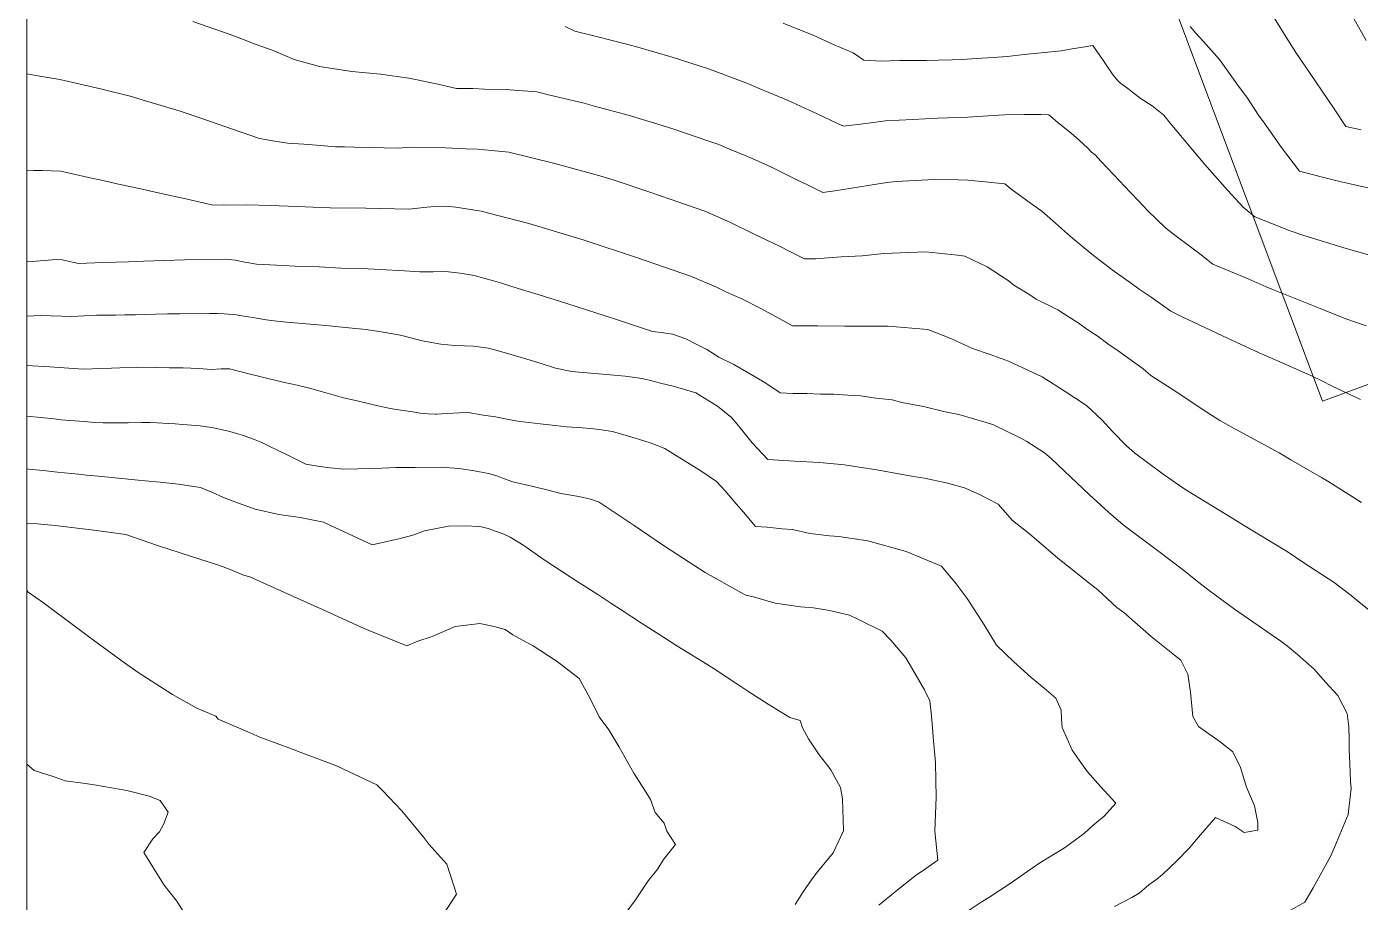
# Model space of a CAD drawing. Header units: inches. Extents: x 11351264 to 11356330, y 6702313 to 6706468.
# Drawn here: x 11351264.4 to 11351666.4, y 6704675 to 6704938.9 of the extents above; entities that cross this region are included whole.
import ezdxf

# ---------------------------------------------------------------- set-up
doc = ezdxf.new("R2010")
doc.units = ezdxf.units.IN
doc.header["$MEASUREMENT"] = 0
doc.layers.add('Shumate_Contours_clip1', color=7, linetype='Continuous', lineweight=0)
doc.layers.add('Shumate_Parcels_clip1', color=7, linetype='Continuous', lineweight=0)

msp = doc.modelspace()

# ---------------------------------------------------------------- linework, layer by layer
at = {"layer": 'Shumate_Contours_clip1'}
for points, elevation in [([(11351666.7, 6704907.82), (11351662.02, 6704908.86), (11351658.5, 6704914.13), (11351656.62, 6704916.96), (11351651.27, 6704924.8), (11351646.99, 6704931.09), (11351645.1, 6704934.11), (11351639.93, 6704942.39)], 1436), ([(11351668.19, 6704934.79), (11351663.13, 6704943.64)], 1438), ([(11351666.49, 6704826.55), (11351657.74, 6704830.7), (11351654.96, 6704832.04), (11351651.49, 6704833.78), (11351640.58, 6704838.61), (11351635.91, 6704840.65), (11351624.84, 6704845.77), (11351612.74, 6704851.43), (11351609.28, 6704853.14), (11351603.4, 6704857.35), (11351599.77, 6704859.83), (11351597.45, 6704861.48), (11351591.63, 6704865.58), (11351585.46, 6704870.37), (11351579.03, 6704875.64), (11351574.5, 6704879.71), (11351570.36, 6704883.31), (11351567.65, 6704885.24), (11351563.67, 6704888.12), (11351561.11, 6704890.09), (11351559.29, 6704891.5), (11351552.35, 6704892.3), (11351548.14, 6704892.61), (11351545.19, 6704892.75), (11351538, 6704892.9), (11351526.54, 6704892.27), (11351523.64, 6704891.98), (11351518.01, 6704891.08), (11351513.03, 6704890.23), (11351508.02, 6704889.46), (11351504.43, 6704888.92), (11351499.79, 6704891.21), (11351496.58, 6704892.79), (11351488.73, 6704896.63), (11351483.06, 6704899.23), (11351480.8, 6704900.22), (11351476.99, 6704901.74), (11351473, 6704903.37), (11351469.98, 6704904.43), (11351459.18, 6704908.14), (11351453.33, 6704909.92), (11351445.72, 6704912.27), (11351435.58, 6704914.96), (11351432.05, 6704915.93), (11351422.08, 6704918.27), (11351418.2, 6704919.23), (11351408.63, 6704919.93), (11351402.37, 6704920.1), (11351398.87, 6704920.25), (11351393.96, 6704920.33), (11351389.2, 6704921.41), (11351382.09, 6704922.89), (11351379.6, 6704923.42), (11351371.11, 6704924.61), (11351362.46, 6704925.38), (11351352.66, 6704926.87), (11351345.06, 6704929), (11351338.73, 6704931.77), (11351333.29, 6704933.66), (11351328.97, 6704935.32), (11351325.45, 6704936.65), (11351314.54, 6704940.47)], 1428), ([(11351668.21, 6704848.77), (11351662.08, 6704850.85), (11351654.3, 6704853.98), (11351640.2, 6704859.59), (11351638, 6704860.52), (11351632.56, 6704862.87), (11351621.96, 6704867.35), (11351617.99, 6704870.41), (11351615.57, 6704872.21), (11351610.52, 6704876.12), (11351607.82, 6704878.2), (11351602.29, 6704883.52), (11351599.69, 6704886.3), (11351597.15, 6704888.94), (11351592.02, 6704894.37), (11351588.2, 6704898.37), (11351586.45, 6704900.24), (11351585.38, 6704901.09), (11351584.16, 6704902.41), (11351581.66, 6704904.68), (11351579.23, 6704906.8), (11351575.87, 6704909.56), (11351572.54, 6704912.36), (11351570.15, 6704912.44), (11351565.11, 6704912.4), (11351559.16, 6704912.36), (11351555.77, 6704912.13), (11351548.09, 6704911.68), (11351538.97, 6704911.32), (11351531.56, 6704910.94), (11351523.28, 6704910.52), (11351517.33, 6704909.73), (11351510.61, 6704908.88), (11351508.61, 6704909.85), (11351502.72, 6704912.6), (11351496.56, 6704915.47), (11351493.93, 6704916.64), (11351485.17, 6704920.31), (11351482.02, 6704921.64), (11351470.2, 6704926.08), (11351464.56, 6704927.9), (11351458.93, 6704929.69), (11351447.88, 6704932.89), (11351436.55, 6704935.89), (11351429.65, 6704937.52), (11351426.71, 6704938.96)], 1430), ([(11351673.07, 6704868.91), (11351662.18, 6704872.08), (11351649.39, 6704876.01), (11351645.21, 6704877.41), (11351634.65, 6704881.56), (11351631.08, 6704884.52), (11351626.34, 6704889.69), (11351619.55, 6704897.37), (11351617.38, 6704899.84), (11351613.33, 6704904.8), (11351609.08, 6704909.84), (11351607.15, 6704912.25), (11351603.71, 6704915.04), (11351600.05, 6704917.4), (11351596.3, 6704920.3), (11351593.73, 6704922.18), (11351591.92, 6704924.29), (11351589.55, 6704927.72), (11351587.71, 6704930.53), (11351585.79, 6704933.22), (11351582.78, 6704932.69), (11351578.94, 6704932.09), (11351576.2, 6704931.64), (11351572.17, 6704931.25), (11351565.09, 6704930.48), (11351559.92, 6704929.95), (11351555.77, 6704929.61), (11351550.66, 6704929.31), (11351546.57, 6704929.05), (11351543.41, 6704928.95), (11351539.22, 6704928.82), (11351535.58, 6704928.73), (11351531.91, 6704928.69), (11351527.49, 6704928.7), (11351524.63, 6704928.62), (11351522.15, 6704928.56), (11351516.8, 6704928.84), (11351513.49, 6704930.98), (11351507.78, 6704933.47), (11351501.63, 6704936.21), (11351492.46, 6704939.94)], 1432), ([(11351668.66, 6704890.37), (11351660.23, 6704892.24), (11351658.25, 6704892.72), (11351654.6, 6704893.69), (11351648.11, 6704895.34), (11351642.66, 6704902.49), (11351637.47, 6704909.9), (11351635.76, 6704912.27), (11351632.35, 6704917.36), (11351629.23, 6704921.71), (11351623.93, 6704929.03), (11351619.92, 6704933.59), (11351616.8, 6704936.93), (11351615.08, 6704939.01)], 1434), ([(11351666.74, 6704795.54), (11351656.9, 6704801.75), (11351654.71, 6704803.09), (11351645.51, 6704808.36), (11351641.91, 6704810.46), (11351628.62, 6704817.72), (11351624.04, 6704820.22), (11351618.72, 6704823.59), (11351614.67, 6704826.33), (11351609.73, 6704829.67), (11351603.26, 6704833.76), (11351600.96, 6704835.75), (11351596.59, 6704838.93), (11351593.43, 6704841.23), (11351590.3, 6704843.37), (11351587.39, 6704845.51), (11351583.97, 6704847.77), (11351581.31, 6704849.65), (11351577.52, 6704852.02), (11351575.18, 6704853.56), (11351568.74, 6704856.75), (11351566.51, 6704858.31), (11351562, 6704860.99), (11351560.22, 6704862.42), (11351553.94, 6704866.56), (11351547.18, 6704869.75), (11351545, 6704870.06), (11351535.45, 6704871.07), (11351530.25, 6704870.85), (11351522.78, 6704870.54), (11351516.28, 6704869.81), (11351509.88, 6704869.55), (11351502.25, 6704868.92), (11351498.91, 6704868.91), (11351494.64, 6704871.04), (11351491.34, 6704872.73), (11351483.74, 6704876.41), (11351476.39, 6704880.01), (11351472.98, 6704881.48), (11351468.84, 6704883.27), (11351458.35, 6704886.96), (11351452.58, 6704888.98), (11351441.45, 6704892.61), (11351437.17, 6704893.93), (11351423.65, 6704897.63), (11351409.74, 6704901.09), (11351404.53, 6704901.62), (11351400.28, 6704902.03), (11351396.8, 6704902.12), (11351390.57, 6704902.44), (11351379.99, 6704902.58), (11351376.34, 6704902.34), (11351367.93, 6704902.48), (11351363.24, 6704902.6), (11351360.23, 6704902.68), (11351357.46, 6704902.74), (11351351.81, 6704903.19), (11351347.92, 6704903.53), (11351342.98, 6704903.85), (11351338.65, 6704904.46), (11351334.57, 6704905.22), (11351326.48, 6704908.04), (11351317.5, 6704911.09), (11351310.69, 6704913.43), (11351300.23, 6704916.59), (11351295.63, 6704917.99), (11351286.62, 6704920.14), (11351274.36, 6704923.03), (11351267.78, 6704924.06), (11351264.41, 6704924.69)], 1426), ([(11351670.09, 6704762.23), (11351665.93, 6704765.62), (11351663.61, 6704767.45), (11351658.48, 6704771.36), (11351649.38, 6704777.32), (11351644.64, 6704780.49), (11351631.19, 6704788.7), (11351627.45, 6704790.99), (11351616.15, 6704797.87), (11351613.17, 6704799.71), (11351606.98, 6704804.08), (11351598.38, 6704810.44), (11351595.92, 6704812.56), (11351591.68, 6704816.92), (11351588.61, 6704820.37), (11351583.9, 6704824.72), (11351577.47, 6704829), (11351570.47, 6704833.39), (11351560.35, 6704838.14), (11351554.82, 6704840.1), (11351549.47, 6704841.95), (11351543.01, 6704844.94), (11351536.01, 6704847.64), (11351524.1, 6704848.62), (11351516.25, 6704848.67), (11351510.99, 6704848.67), (11351502.86, 6704848.76), (11351495.21, 6704848.76), (11351493.42, 6704849.75), (11351485.92, 6704853.92), (11351479.96, 6704856.84), (11351475.37, 6704858.92), (11351472.33, 6704860.38), (11351464.77, 6704863.62), (11351448.49, 6704869.22), (11351432.18, 6704874.63), (11351430.1, 6704875.26), (11351415.77, 6704879.58), (11351412.28, 6704880.53), (11351401.45, 6704883.32), (11351393.74, 6704884.52), (11351390.84, 6704884.8), (11351387.42, 6704884.75), (11351385.05, 6704884.54), (11351379.59, 6704883.87), (11351366.69, 6704884.21), (11351355.91, 6704884.36), (11351353.53, 6704884.43), (11351350.66, 6704884.54), (11351345.93, 6704884.75), (11351340.49, 6704884.93), (11351338.29, 6704885.03), (11351330.55, 6704885.19), (11351324.38, 6704885.16), (11351323.75, 6704885.2), (11351320.66, 6704885.14), (11351311.47, 6704887.23), (11351304.9, 6704888.66), (11351299.22, 6704889.93), (11351291.19, 6704891.67), (11351286.97, 6704892.62), (11351283.94, 6704893.3), (11351274.72, 6704895.4), (11351269.05, 6704895.52), (11351266.45, 6704895.59), (11351264.41, 6704895.69)], 1424), ([(11351645.37, 6704672.61), (11351649.69, 6704675.04), (11351652.16, 6704679.38), (11351657.5, 6704689.06), (11351658.71, 6704691.88), (11351662.77, 6704701.52), (11351663.61, 6704709.33), (11351663.46, 6704711.44), (11351663.28, 6704716.73), (11351663.07, 6704721.09), (11351663.03, 6704724.15), (11351662.9, 6704727.94), (11351662.41, 6704731.96), (11351661.13, 6704734.39), (11351659.65, 6704737.31), (11351655.95, 6704741.36), (11351652.5, 6704745.24), (11351647.44, 6704749.73), (11351644.44, 6704752.19), (11351642.41, 6704753.76), (11351628.5, 6704763.36), (11351620.86, 6704769.01), (11351616.85, 6704772.09), (11351613.08, 6704775.14), (11351605.28, 6704781.08), (11351594.89, 6704788.73), (11351590.52, 6704792.64), (11351584.63, 6704797.95), (11351577.2, 6704804.95), (11351573.17, 6704808.8), (11351571.22, 6704810.51), (11351565.93, 6704813.94), (11351564.09, 6704814.89), (11351555.85, 6704818.9), (11351553.58, 6704819.58), (11351545.36, 6704822.06), (11351541.23, 6704822.86), (11351534.7, 6704824.48), (11351528.19, 6704825.6), (11351525.31, 6704826.49), (11351520.34, 6704827), (11351515.75, 6704827.62), (11351511.89, 6704827.85), (11351507.7, 6704828.12), (11351503.66, 6704828.16), (11351499.6, 6704828.32), (11351495.47, 6704828.4), (11351491.51, 6704828.6), (11351487.21, 6704831.47), (11351484.03, 6704833.43), (11351477.61, 6704837.06), (11351473.05, 6704839.32), (11351469.43, 6704841.61), (11351466.25, 6704843.21), (11351463.12, 6704844.88), (11351459.1, 6704846.24), (11351455.64, 6704846.73), (11351453.02, 6704847.09), (11351442.21, 6704850.68), (11351435.93, 6704852.7), (11351427.22, 6704855.47), (11351418.57, 6704858.19), (11351412.53, 6704860), (11351407.22, 6704861.73), (11351405.11, 6704862.33), (11351399.26, 6704863.96), (11351395.04, 6704864.66), (11351390.7, 6704865.12), (11351386.89, 6704865.06), (11351382.91, 6704865), (11351378.3, 6704865.34), (11351370.99, 6704865.68), (11351365.49, 6704865.99), (11351359.1, 6704866.17), (11351352.57, 6704866.5), (11351347.22, 6704866.66), (11351339.7, 6704867.08), (11351333.66, 6704867.36), (11351330.17, 6704867.96), (11351327.27, 6704868.56), (11351324.38, 6704868.85), (11351312.03, 6704868.68), (11351299.7, 6704868.26), (11351295.13, 6704868.07), (11351287.36, 6704867.8), (11351280.07, 6704867.56), (11351275.06, 6704868.66), (11351273.33, 6704868.74), (11351266.07, 6704868.12), (11351264.41, 6704868.03)], 1422), ([(11351592.26, 6704673.72), (11351597.51, 6704676.44), (11351599.76, 6704677.8), (11351602.62, 6704680.23), (11351605.09, 6704682.01), (11351606.78, 6704683.37), (11351611.11, 6704687.53), (11351615.02, 6704691.55), (11351616.96, 6704693.82), (11351622.72, 6704700.56), (11351628.64, 6704697.9), (11351631.39, 6704696.06), (11351635.48, 6704696.8), (11351635.49, 6704699.1), (11351634.48, 6704704.12), (11351632.08, 6704709.69), (11351630.26, 6704715.68), (11351627.95, 6704720.36), (11351624.19, 6704723.42), (11351617.64, 6704727.97), (11351615.9, 6704731.01), (11351615.21, 6704738.32), (11351614.44, 6704743.72), (11351612.27, 6704747.94), (11351610.44, 6704749.51), (11351603.35, 6704755.09), (11351595.14, 6704762.33), (11351593.05, 6704763.9), (11351587.26, 6704769.19), (11351583.63, 6704772), (11351581.04, 6704774.12), (11351575.21, 6704778.72), (11351566.64, 6704786.09), (11351561.55, 6704790.09), (11351557.24, 6704795), (11351551.83, 6704797.81), (11351547.06, 6704799.91), (11351541.59, 6704801.39), (11351535.05, 6704802.8), (11351531.15, 6704803.42), (11351520.7, 6704805.39), (11351515.39, 6704806.18), (11351510.97, 6704806.81), (11351503.36, 6704807.53), (11351495.86, 6704807.92), (11351487.81, 6704808.45), (11351483.14, 6704813.49), (11351479.89, 6704817.48), (11351478.57, 6704819.12), (11351476.85, 6704821.09), (11351472.62, 6704824.54), (11351466.16, 6704828.59), (11351459.68, 6704830.44), (11351455.46, 6704831.44), (11351453.24, 6704832.08), (11351449.95, 6704832.92), (11351444.85, 6704833.62), (11351440.33, 6704833.95), (11351436.83, 6704834.31), (11351430.91, 6704834.76), (11351428.72, 6704834.95), (11351423.85, 6704835.95), (11351419.5, 6704837.35), (11351415.16, 6704838.69), (11351411.49, 6704839.86), (11351406.22, 6704841.34), (11351403.54, 6704842.06), (11351399.06, 6704842.59), (11351396.41, 6704842.73), (11351393.47, 6704842.86), (11351389.29, 6704843.22), (11351383.62, 6704844.22), (11351379.76, 6704845.25), (11351377.05, 6704845.96), (11351371.85, 6704846.86), (11351366.77, 6704847.67), (11351361.53, 6704848.19), (11351354.55, 6704848.87), (11351342.81, 6704849.81), (11351339.79, 6704850.12), (11351336.6, 6704850.52), (11351332.57, 6704851.29), (11351328.62, 6704851.91), (11351327.63, 6704852.07), (11351323.9, 6704852.36), (11351321.84, 6704852.46), (11351319.58, 6704852.5), (11351310.56, 6704852.4), (11351306.82, 6704852.35), (11351299.85, 6704852.15), (11351297.17, 6704852.1), (11351293.99, 6704852.07), (11351291.3, 6704852.01), (11351289.03, 6704851.97), (11351285.42, 6704851.92), (11351278.03, 6704851.6), (11351268.67, 6704851.87), (11351264.41, 6704851.67)], 1420), ([(11351547.3, 6704671.88), (11351552.14, 6704675.06), (11351554.47, 6704676.43), (11351560.83, 6704680.69), (11351564.18, 6704682.95), (11351569.49, 6704686.7), (11351574.42, 6704689.71), (11351576.96, 6704691.18), (11351578.65, 6704692.42), (11351583.31, 6704695.88), (11351585.75, 6704698.21), (11351589.16, 6704700.94), (11351592.75, 6704704.9), (11351588.07, 6704709.92), (11351584.12, 6704714.34), (11351581.68, 6704717.87), (11351579.52, 6704720.87), (11351576.53, 6704727.72), (11351576.31, 6704730.32), (11351576.24, 6704732.92), (11351574.6, 6704736.57), (11351571.11, 6704739.6), (11351567.2, 6704742.8), (11351561.97, 6704747.49), (11351556.79, 6704752.54), (11351553, 6704758.67), (11351547.86, 6704766.56), (11351544.58, 6704770.98), (11351540.17, 6704776.33), (11351529.56, 6704780.75), (11351517.96, 6704783.96), (11351509.26, 6704785.23), (11351506.42, 6704785.47), (11351500.51, 6704786.2), (11351495.27, 6704787.34), (11351492.13, 6704787.61), (11351487.64, 6704788.04), (11351484.11, 6704788.3), (11351480.43, 6704792.58), (11351478.23, 6704795.09), (11351474.9, 6704799.1), (11351472.38, 6704801.82), (11351467.6, 6704805.07), (11351459.95, 6704809.82), (11351456.8, 6704811.75), (11351452.6, 6704813.44), (11351450.09, 6704814.22), (11351446.81, 6704815.24), (11351440.99, 6704816.94), (11351436.96, 6704817.53), (11351434.36, 6704817.83), (11351431.82, 6704818.01), (11351427.17, 6704818.31), (11351423.69, 6704818.67), (11351419.14, 6704819.19), (11351412.38, 6704819.97), (11351409.19, 6704820.62), (11351405.76, 6704821.31), (11351401.97, 6704821.86), (11351397.47, 6704822.61), (11351394.83, 6704822.58), (11351390.99, 6704822.29), (11351387.96, 6704822.14), (11351387.55, 6704822.11), (11351385.43, 6704822.27), (11351383.04, 6704822.48), (11351380.2, 6704822.93), (11351377.94, 6704823.22), (11351374.58, 6704823.72), (11351371.16, 6704824.42), (11351367.77, 6704825.21), (11351364.01, 6704826.12), (11351359.92, 6704827.09), (11351354.99, 6704828.41), (11351353.87, 6704828.72), (11351352.89, 6704829.1), (11351349.66, 6704830), (11351345.93, 6704830.87), (11351342.15, 6704831.69), (11351338.41, 6704832.57), (11351337.11, 6704832.92), (11351334.71, 6704833.49), (11351330.95, 6704834.34), (11351325.53, 6704835.82), (11351323, 6704835.84), (11351320.13, 6704835.63), (11351316.19, 6704835.89), (11351311.58, 6704836.08), (11351307.47, 6704836.12), (11351303.43, 6704836.16), (11351297.39, 6704836.29), (11351292.52, 6704836.14), (11351290.01, 6704836.02), (11351286.97, 6704835.86), (11351281.4, 6704835.72), (11351271.39, 6704836.37), (11351264.41, 6704836.8)], 1418), ([(11351521.27, 6704674.15), (11351526.17, 6704678.14), (11351527.85, 6704679.49), (11351530.22, 6704681.37), (11351532.66, 6704683.33), (11351534.36, 6704684.36), (11351539.06, 6704687.74), (11351538.19, 6704696.47), (11351538.56, 6704706.72), (11351538.46, 6704711.68), (11351538.33, 6704717.19), (11351537.68, 6704724.75), (11351537.4, 6704727.65), (11351537.09, 6704732.07), (11351536.69, 6704735.71), (11351535.02, 6704739), (11351533.89, 6704740.91), (11351529.41, 6704748.71), (11351524.84, 6704753.98), (11351522.3, 6704756.77), (11351514.95, 6704760.37), (11351512.42, 6704761.54), (11351506.41, 6704762.94), (11351501.57, 6704763.77), (11351497.69, 6704764.07), (11351490.04, 6704765.17), (11351483.76, 6704766.99), (11351481.17, 6704767.56), (11351479.66, 6704768.37), (11351468.91, 6704774.44), (11351465.84, 6704776.37), (11351456.41, 6704782.51), (11351447.48, 6704788.62), (11351443.87, 6704790.94), (11351437, 6704795.56), (11351434.41, 6704796.47), (11351430.86, 6704797.32), (11351425.38, 6704798.26), (11351421.64, 6704799.23), (11351417.09, 6704800.3), (11351410.93, 6704801.71), (11351408.09, 6704802.76), (11351406.09, 6704803.51), (11351403.6, 6704804.25), (11351398.75, 6704805.13), (11351394.72, 6704805.73), (11351389.34, 6704806.13), (11351381.55, 6704806.01), (11351375.66, 6704806.02), (11351371.5, 6704805.86), (11351368.19, 6704805.76), (11351364.19, 6704805.64), (11351359.96, 6704805.54), (11351355.92, 6704805.98), (11351352.8, 6704806.4), (11351348.51, 6704807.05), (11351343.51, 6704809.56), (11351339.99, 6704811.33), (11351337.93, 6704812.29), (11351335.29, 6704813.59), (11351333.27, 6704814.38), (11351329.81, 6704815.69), (11351327.66, 6704816.33), (11351325.62, 6704816.95), (11351320.75, 6704817.98), (11351316.69, 6704818.59), (11351311.5, 6704819.05), (11351309.19, 6704819.24), (11351307.06, 6704819.34), (11351303.75, 6704819.48), (11351301.57, 6704819.57), (11351298.98, 6704819.62), (11351295.04, 6704819.55), (11351290.44, 6704819.51), (11351287.48, 6704819.52), (11351284.82, 6704819.61), (11351281.73, 6704819.89), (11351274.77, 6704820.46), (11351272.69, 6704820.69), (11351264.41, 6704821.49)], 1416), ([(11351496.1, 6704674.39), (11351498.45, 6704678.2), (11351501.21, 6704682.05), (11351502.8, 6704684.17), (11351507.53, 6704689.95), (11351510.66, 6704696.51), (11351510.27, 6704706.16), (11351509.67, 6704709.62), (11351506.8, 6704714.91), (11351505.5, 6704716.66), (11351503.29, 6704719.42), (11351500.09, 6704724.32), (11351498.28, 6704727.58), (11351497.57, 6704729.79), (11351494.42, 6704730.69), (11351487.95, 6704734.77), (11351481.77, 6704738.63), (11351478.78, 6704740.64), (11351471.65, 6704745.33), (11351469.68, 6704746.57), (11351460.39, 6704752.34), (11351456.33, 6704754.91), (11351449.71, 6704759.14), (11351443.59, 6704763.11), (11351440.53, 6704765.12), (11351436.53, 6704767.79), (11351433.26, 6704769.87), (11351430.87, 6704771.39), (11351425.97, 6704774.58), (11351420.08, 6704778.43), (11351414.31, 6704782.59), (11351410.14, 6704785.05), (11351408.24, 6704785.99), (11351403.52, 6704787.69), (11351401.84, 6704788.09), (11351401.46, 6704788.19), (11351400.74, 6704788.31), (11351396.75, 6704788.52), (11351391.59, 6704788.4), (11351384.32, 6704786.97), (11351380.81, 6704785.63), (11351376.56, 6704784.55), (11351368.58, 6704782.79), (11351361.46, 6704786.07), (11351355.81, 6704788.64), (11351353.85, 6704789.58), (11351346.89, 6704790.95), (11351340.46, 6704791.92), (11351333.27, 6704793.53), (11351328.25, 6704795.35), (11351323.78, 6704797.05), (11351320.17, 6704798.64), (11351316.84, 6704799.98), (11351314.65, 6704800.38), (11351310.16, 6704801.02), (11351304.6, 6704801.65), (11351300.14, 6704802.07), (11351298.03, 6704802.23), (11351291.08, 6704802.97), (11351285.96, 6704803.46), (11351282.47, 6704803.77), (11351280.05, 6704804), (11351273.7, 6704804.65), (11351269.4, 6704805.13), (11351264.99, 6704805.6), (11351264.41, 6704805.66)], 1414), ([(11351444.79, 6704671.53), (11351447.92, 6704675.73), (11351449.55, 6704678.17), (11351451.78, 6704681.44), (11351454.65, 6704685.07), (11351456.33, 6704687.88), (11351460, 6704692.47), (11351457.35, 6704696.48), (11351456.6, 6704698.88), (11351453.87, 6704702.12), (11351452.43, 6704705.95), (11351450.66, 6704708.94), (11351447.39, 6704713.94), (11351442.92, 6704721.98), (11351439.92, 6704726.98), (11351436.97, 6704730.93), (11351434.14, 6704736.64), (11351430.95, 6704742.48), (11351424.31, 6704747.54), (11351417.06, 6704752.33), (11351414.95, 6704753.41), (11351410.95, 6704755.64), (11351408.61, 6704757.23), (11351405.33, 6704758.17), (11351401, 6704759.04), (11351393.55, 6704758.1), (11351386.61, 6704755.08), (11351382.34, 6704753.7), (11351378.97, 6704752.34), (11351366.31, 6704757.43), (11351353.75, 6704763.12), (11351349.03, 6704765.29), (11351341, 6704768.93), (11351331.63, 6704773.06), (11351329.78, 6704773.61), (11351326.22, 6704775.1), (11351323.59, 6704776.09), (11351321.58, 6704776.78), (11351313.82, 6704779.34), (11351303.89, 6704782.55), (11351294.29, 6704785.87), (11351289.91, 6704786.47), (11351283.15, 6704787.36), (11351280.44, 6704787.72), (11351273.04, 6704788.61), (11351267.57, 6704789.09), (11351264.41, 6704789.27)], 1412), ([(11351387.04, 6704666.8), (11351393.93, 6704677.43), (11351393.13, 6704680.02), (11351391.05, 6704686.49), (11351385.58, 6704692.58), (11351384.14, 6704694.51), (11351377.48, 6704702.6), (11351371.76, 6704708.65), (11351369.93, 6704710.37), (11351359.94, 6704715.14), (11351358.06, 6704716.02), (11351347.32, 6704720.09), (11351344.54, 6704721.2), (11351334.66, 6704724.82), (11351331.08, 6704726.4), (11351322.12, 6704730.22), (11351321.38, 6704731.16), (11351315.69, 6704733.53), (11351308.33, 6704737.63), (11351298.01, 6704744.28), (11351293.87, 6704747.14), (11351283.48, 6704754.81), (11351279.38, 6704757.85), (11351269.43, 6704765.31), (11351264.89, 6704768.48), (11351264.41, 6704768.98)], 1410), ([(11351313.26, 6704669.53), (11351309.66, 6704675.36), (11351305.88, 6704680.16), (11351303.18, 6704684.54), (11351301.56, 6704687.08), (11351299.68, 6704690.01), (11351302.44, 6704694.17), (11351304.4, 6704696.29), (11351305.63, 6704698.46), (11351307.04, 6704702.13), (11351304.61, 6704705.65), (11351301.29, 6704707), (11351294.62, 6704708.75), (11351285.33, 6704710.34), (11351282.14, 6704710.85), (11351276.05, 6704711.61), (11351272.67, 6704712.83), (11351266.71, 6704714.77), (11351264.41, 6704716.6)], 1408)]:
    msp.add_lwpolyline(points, dxfattribs=dict(at, elevation=elevation))
at = {"layer": 'Shumate_Parcels_clip1'}
msp.add_lwpolyline([(11351264.41, 6703250.15), (11351264.41, 6705530.13), (11351269, 6705526), (11351364, 6705439), (11351433, 6705420), (11351462, 6705342.5), (11351504, 6705230.5), (11351551, 6705103.5), (11351600, 6704972.5), (11351655, 6704826), (11351922.09, 6704924.2), (11351929.74, 6704905.37), (11351937, 6704887.5), (11351967.25, 6704814.04), (11351967.56, 6704811.12), (11352007.38, 6704716.25), (11352075.59, 6704553.74), (11352075.68, 6704553.81), (11352325, 6703959.5)], dxfattribs=at)
msp.add_lwpolyline([(11351922.09, 6704924.2), (11351655, 6704826), (11351600, 6704972.5), (11351864.92, 6705064.97)], close=True, dxfattribs=at)

doc.saveas('drawing.dxf')
